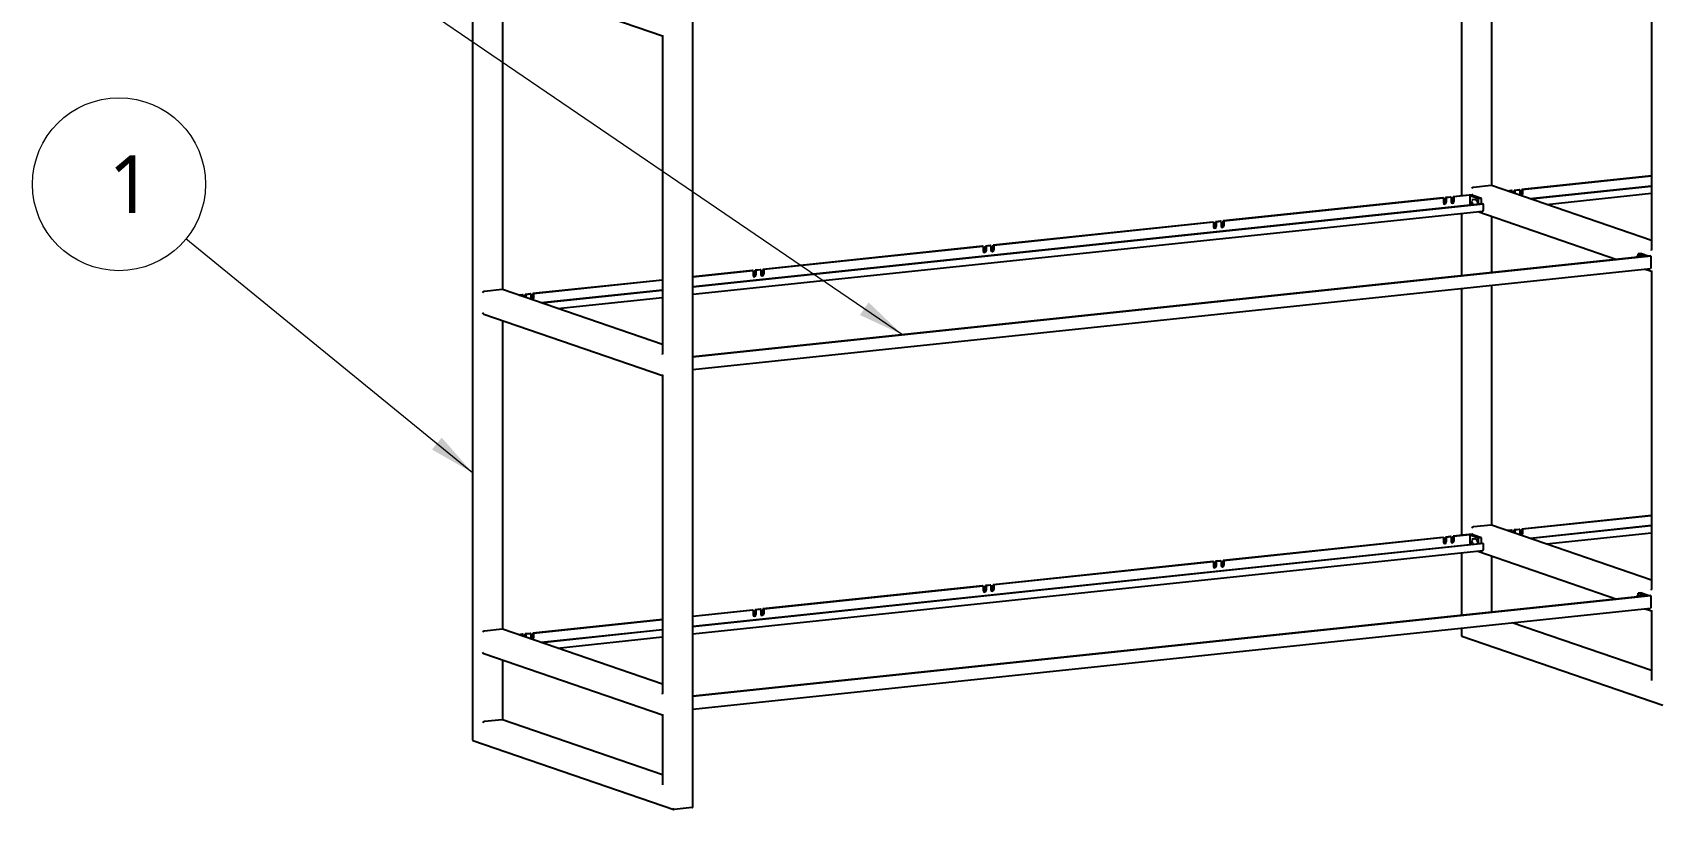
# Model space of a CAD drawing. Header units: inches. Extents: x 6 to 1987, y -21 to 287.
# Drawn here: x 560 to 630.4, y 173.5 to 207.2 of the extents above; entities that cross this region are included whole.
import ezdxf

# ---------------------------------------------------------------- set-up
doc = ezdxf.new("R2010")
doc.units = ezdxf.units.IN
doc.header["$LTSCALE"] = 12.7
doc.header["$MEASUREMENT"] = 0
doc.layers.add('ANNOTATION_LINES', color=7, linetype='Continuous', lineweight=13)
doc.layers.add('Visible', color=7, linetype='Continuous', lineweight=25)
doc.styles.add('Onshape-Standard', font='NotoSans-Regular.ttf')

msp = doc.modelspace()

# ---------------------------------------------------------------- linework, layer by layer
at = {"layer": 'ANNOTATION_LINES', "color": 251}
for p, q in [((597.68015, 194.10669, 10.10064), (566.81721, 215.13612, -10.10064)), ((579.04725, 188.11847, 4.92868), (566.62338, 198.25891, -4.92868))]:
    msp.add_line(p, q, dxfattribs=at)
msp.add_circle((563.71823, 200.63012), 3.75, dxfattribs=at)
for points in [[(596.21506, 195.50833), (597.68015, 194.10669), (595.83966, 194.9574)], [(577.70861, 189.64135), (579.04725, 188.11847), (577.28706, 189.12488)]]:
    msp.add_solid(points, dxfattribs=at)
at = {"layer": 'Visible'}
for p, q in [((579.04725, 258.9364), (579.04725, 176.53263)), ((588.59362, 173.63608), (588.59362, 256.03985)), ((630.15219, 211.59512), (630.15219, 197.79026)), ((621.92185, 210.83417), (621.92185, 200.1268)), ((623.23789, 200.57018), (623.23789, 210.97276)), ((579.54074, 209.72709), (587.27759, 207.06576)), ((580.36328, 196.0551), (580.36328, 209.44415)), ((587.27759, 207.08005), (587.27759, 193.27519)), ((630.15219, 200.99352), (624.53692, 200.40218)), ((630.15219, 200.98047), (624.56597, 200.39219)), ((621.10695, 200.04098), (611.58704, 199.03845)), ((621.136, 200.03099), (611.61609, 199.02846)), ((621.136, 200.03099), (621.10695, 200.04098)), ((621.136, 200.03099), (621.136, 199.83464)), ((621.43945, 200.07599), (621.22945, 200.05388)), ((621.22945, 199.85754), (621.22945, 200.05388)), ((621.2585, 200.04389), (621.22945, 200.05388)), ((621.4685, 200.066), (621.2585, 200.04389)), ((621.2585, 200.04389), (621.2585, 199.84754)), ((621.4685, 200.066), (621.43945, 200.07599)), ((621.4685, 200.066), (621.4685, 199.86966)), ((622.38444, 200.17551), (621.56195, 200.08889)), ((621.56195, 199.89255), (621.56195, 200.08889)), ((621.591, 200.0789), (621.56195, 200.08889)), ((622.41349, 200.16552), (621.591, 200.0789)), ((621.591, 200.0789), (621.591, 199.88256)), ((622.41349, 200.14588), (622.27349, 200.13114)), ((622.27349, 200.13114), (622.27349, 199.72375)), ((622.65112, 200.00124), (622.27349, 200.13114)), ((622.51712, 199.97466), (622.35962, 199.95808)), ((622.41349, 200.16552), (622.38444, 200.17551)), ((622.41349, 200.16552), (622.41349, 200.14588)), ((622.79112, 200.01599), (622.41349, 200.14588)), ((623.20693, 200.57628), (622.43694, 200.49519)), ((622.79112, 200.01599), (622.65112, 200.00124)), ((622.65112, 199.76563), (622.65112, 200.00124)), ((622.79112, 199.78037), (622.79112, 200.01599)), ((630.15219, 198.19178), (623.22437, 200.57483)), ((624.08193, 200.35427), (623.91627, 200.33682)), ((624.11097, 200.34428), (623.94532, 200.32683)), ((624.11097, 200.34428), (624.08193, 200.35427)), ((624.11097, 200.34428), (624.11097, 200.26985)), ((624.41442, 200.38928), (624.20442, 200.36717)), ((624.20442, 200.2377), (624.20442, 200.36717)), ((624.23347, 200.35718), (624.20442, 200.36717)), ((624.44347, 200.37929), (624.23347, 200.35718)), ((624.23347, 200.35718), (624.23347, 200.22771)), ((624.44347, 200.37929), (624.41442, 200.38928)), ((624.44347, 200.37929), (624.44347, 200.18295)), ((624.53692, 200.20584), (624.53692, 200.40218)), ((624.56597, 200.39219), (624.53692, 200.40218)), ((624.56597, 200.39219), (624.56597, 200.19585)), ((630.15219, 200.55344), (624.89577, 199.99989)), ((630.15219, 200.54039), (624.92482, 199.9899)), ((625.59816, 199.75828), (630.15219, 200.23786)), ((622.83953, 199.78335), (588.59362, 196.17696)), ((622.86858, 199.77336), (588.59362, 196.16391)), ((588.59362, 195.86138), (622.84581, 199.46844)), ((621.92185, 199.37114), (621.92185, 196.65955)), ((622.33757, 199.8734), (622.3152, 199.80255)), ((622.3945, 199.8109), (622.3152, 199.80255)), ((622.3152, 199.80255), (622.33399, 199.73012)), ((622.38229, 199.85802), (622.33757, 199.8734)), ((622.40465, 199.77179), (622.38229, 199.85802)), ((622.39347, 199.73638), (622.40465, 199.77179)), ((622.62288, 199.44496), (628.65814, 197.36894)), ((622.79112, 199.78037), (622.65112, 199.76563)), ((622.65583, 199.76401), (622.65112, 199.76563)), ((622.79583, 199.77875), (622.79112, 199.78037)), ((622.83953, 199.78335), (622.86858, 199.77336)), ((622.86858, 199.51812), (622.86858, 199.77336)), ((611.13205, 198.99053), (601.61213, 197.988)), ((611.16109, 198.98054), (601.64118, 197.97801)), ((611.16109, 198.98054), (611.13205, 198.99053)), ((611.16109, 198.98054), (611.16109, 198.7842)), ((611.46454, 199.02555), (611.25454, 199.00343)), ((611.28359, 198.99344), (611.25454, 199.00343)), ((611.25454, 198.80709), (611.25454, 199.00343)), ((611.49359, 199.01556), (611.28359, 198.99344)), ((611.28359, 198.99344), (611.28359, 198.7971)), ((611.49359, 199.01556), (611.46454, 199.02555)), ((611.49359, 199.01556), (611.49359, 198.81921)), ((611.58704, 198.8421), (611.58704, 199.03845)), ((611.61609, 199.02846), (611.58704, 199.03845)), ((611.61609, 199.02846), (611.61609, 198.83211)), ((623.23789, 196.79814), (623.23789, 199.23341)), ((601.15714, 197.94009), (591.63723, 196.93756)), ((601.18619, 197.9301), (591.66627, 196.92756)), ((601.18619, 197.9301), (601.15714, 197.94009)), ((601.18619, 197.9301), (601.18619, 197.73375)), ((601.48963, 197.9751), (601.27964, 197.95299)), ((601.30868, 197.943), (601.27964, 197.95299)), ((601.27964, 197.75664), (601.27964, 197.95299)), ((601.51868, 197.96511), (601.30868, 197.943)), ((601.30868, 197.943), (601.30868, 197.74665)), ((601.51868, 197.96511), (601.48963, 197.9751)), ((601.51868, 197.96511), (601.51868, 197.76877)), ((601.61213, 197.79166), (601.61213, 197.988)), ((601.64118, 197.97801), (601.61213, 197.988)), ((601.64118, 197.97801), (601.64118, 197.78167)), ((630.10159, 197.52095), (588.59362, 193.1498)), ((630.13064, 197.51096), (588.59362, 193.13674)), ((629.68236, 197.50995), (629.52486, 197.49337)), ((629.72397, 197.63121), (629.58397, 197.61647)), ((629.58397, 197.61647), (629.91789, 197.50161)), ((629.58397, 197.49959), (629.58397, 197.61647)), ((629.72397, 197.63121), (630.05789, 197.51635)), ((630.10159, 197.52095), (630.13064, 197.51096)), ((630.13064, 197.51096), (630.13064, 197.0201)), ((587.27759, 196.47845), (581.66232, 195.88711)), ((587.27759, 196.4654), (581.69137, 195.87712)), ((588.59362, 192.5986), (630.10788, 196.97042)), ((591.18223, 196.88964), (588.59362, 196.61704)), ((591.21128, 196.87965), (588.59362, 196.60399)), ((591.21128, 196.87965), (591.18223, 196.88964)), ((591.21128, 196.87965), (591.21128, 196.68331)), ((591.51473, 196.92466), (591.30473, 196.90254)), ((591.33378, 196.89255), (591.30473, 196.90254)), ((591.30473, 196.7062), (591.30473, 196.90254)), ((591.54377, 196.91466), (591.33378, 196.89255)), ((591.33378, 196.89255), (591.33378, 196.69621)), ((591.54377, 196.91466), (591.51473, 196.92466)), ((591.54377, 196.91466), (591.54377, 196.71832)), ((591.63723, 196.74121), (591.63723, 196.93756)), ((591.66627, 196.92756), (591.63723, 196.93756)), ((591.66627, 196.92756), (591.66627, 196.73122)), ((629.88495, 196.94694), (630.15219, 196.85502)), ((630.15219, 196.86931), (630.15219, 183.06445)), ((580.33233, 196.0612), (579.56234, 195.98012)), ((587.27759, 193.67671), (580.34976, 196.05975)), ((581.20732, 195.8392), (581.04167, 195.82175)), ((581.23637, 195.8292), (581.07071, 195.81176)), ((581.23637, 195.8292), (581.20732, 195.8392)), ((581.23637, 195.8292), (581.23637, 195.75478)), ((581.53982, 195.87421), (581.32982, 195.8521)), ((581.32982, 195.72263), (581.32982, 195.8521)), ((581.35887, 195.8421), (581.32982, 195.8521)), ((581.56887, 195.86422), (581.35887, 195.8421)), ((581.35887, 195.8421), (581.35887, 195.71264)), ((581.56887, 195.86422), (581.53982, 195.87421)), ((581.56887, 195.86422), (581.56887, 195.66787)), ((581.66232, 195.69077), (581.66232, 195.88711)), ((581.69137, 195.87712), (581.66232, 195.88711)), ((581.69137, 195.87712), (581.69137, 195.68078)), ((587.27759, 196.03837), (582.02117, 195.48482)), ((587.27759, 196.02532), (582.05021, 195.47483)), ((621.92185, 196.10836), (621.92185, 185.40098)), ((623.23789, 185.84436), (623.23789, 196.24695)), ((582.72356, 195.24321), (587.27759, 195.72279)), ((579.54074, 195.00128), (587.27759, 192.33994)), ((580.36328, 181.32929), (580.36328, 194.71834)), ((587.27759, 192.35424), (587.27759, 178.54937)), ((630.15219, 186.26771), (624.53692, 185.67637)), ((630.15219, 186.25466), (624.56597, 185.66638)), ((621.10695, 185.31517), (611.58704, 184.31264)), ((621.136, 185.30518), (611.61609, 184.30264)), ((621.136, 185.30518), (621.10695, 185.31517)), ((621.136, 185.30518), (621.136, 185.10883)), ((621.43945, 185.35018), (621.22945, 185.32807)), ((621.22945, 185.13172), (621.22945, 185.32807)), ((621.2585, 185.31808), (621.22945, 185.32807)), ((621.4685, 185.34019), (621.2585, 185.31808)), ((621.2585, 185.31808), (621.2585, 185.12173)), ((621.4685, 185.34019), (621.43945, 185.35018)), ((621.4685, 185.34019), (621.4685, 185.14385)), ((622.38444, 185.4497), (621.56195, 185.36308)), ((621.56195, 185.16674), (621.56195, 185.36308)), ((621.591, 185.35309), (621.56195, 185.36308)), ((622.41349, 185.43971), (621.591, 185.35309)), ((621.591, 185.35309), (621.591, 185.15675)), ((622.41349, 185.42007), (622.27349, 185.40533)), ((622.27349, 185.40533), (622.27349, 184.99793)), ((622.65112, 185.27543), (622.27349, 185.40533)), ((622.51712, 185.24885), (622.35962, 185.23227)), ((622.41349, 185.43971), (622.38444, 185.4497)), ((622.41349, 185.43971), (622.41349, 185.42007)), ((622.79112, 185.29017), (622.41349, 185.42007)), ((623.20693, 185.85046), (622.43694, 185.76938)), ((622.79112, 185.29017), (622.65112, 185.27543)), ((622.65112, 185.03982), (622.65112, 185.27543)), ((622.79112, 185.05456), (622.79112, 185.29017)), ((630.15219, 183.46597), (623.22437, 185.84901)), ((624.08193, 185.62846), (623.91627, 185.61101)), ((624.11097, 185.61847), (623.94532, 185.60102)), ((624.11097, 185.61847), (624.08193, 185.62846)), ((624.11097, 185.61847), (624.11097, 185.54404)), ((624.41442, 185.66347), (624.20442, 185.64136)), ((624.20442, 185.51189), (624.20442, 185.64136)), ((624.23347, 185.63137), (624.20442, 185.64136)), ((624.44347, 185.65348), (624.23347, 185.63137)), ((624.23347, 185.63137), (624.23347, 185.5019)), ((624.44347, 185.65348), (624.41442, 185.66347)), ((624.44347, 185.65348), (624.44347, 185.45714)), ((624.53692, 185.48003), (624.53692, 185.67637)), ((624.56597, 185.66638), (624.53692, 185.67637)), ((624.56597, 185.66638), (624.56597, 185.47004)), ((630.15219, 185.82763), (624.89577, 185.27408)), ((630.15219, 185.81458), (624.92482, 185.26409)), ((625.59816, 185.03247), (630.15219, 185.51205)), ((622.83953, 185.05754), (588.59362, 181.45115)), ((622.86858, 185.04755), (588.59362, 181.4381)), ((588.59362, 181.13557), (622.84581, 184.74263)), ((621.92185, 184.64532), (621.92185, 181.93374)), ((622.33757, 185.14759), (622.3152, 185.07674)), ((622.3945, 185.08509), (622.3152, 185.07674)), ((622.3152, 185.07674), (622.33399, 185.0043)), ((622.38229, 185.1322), (622.33757, 185.14759)), ((622.40465, 185.04597), (622.38229, 185.1322)), ((622.39347, 185.01057), (622.40465, 185.04597)), ((622.62288, 184.71915), (628.65814, 182.64313)), ((622.79112, 185.05456), (622.65112, 185.03982)), ((622.65583, 185.0382), (622.65112, 185.03982)), ((622.79583, 185.05294), (622.79112, 185.05456)), ((622.83953, 185.05754), (622.86858, 185.04755)), ((622.86858, 184.7923), (622.86858, 185.04755)), ((623.23789, 182.07233), (623.23789, 184.5076)), ((611.13205, 184.26472), (601.61213, 183.26219)), ((611.16109, 184.25473), (601.64118, 183.2522)), ((611.16109, 184.25473), (611.13205, 184.26472)), ((611.16109, 184.25473), (611.16109, 184.05839)), ((611.46454, 184.29974), (611.25454, 184.27762)), ((611.28359, 184.26763), (611.25454, 184.27762)), ((611.25454, 184.08128), (611.25454, 184.27762)), ((611.49359, 184.28974), (611.28359, 184.26763)), ((611.28359, 184.26763), (611.28359, 184.07129)), ((611.49359, 184.28974), (611.46454, 184.29974)), ((611.49359, 184.28974), (611.49359, 184.0934)), ((611.58704, 184.11629), (611.58704, 184.31264)), ((611.61609, 184.30264), (611.58704, 184.31264)), ((611.61609, 184.30264), (611.61609, 184.1063)), ((601.15714, 183.21428), (591.63723, 182.21175)), ((601.18619, 183.20428), (591.66627, 182.20175)), ((601.18619, 183.20428), (601.15714, 183.21428)), ((601.18619, 183.20428), (601.18619, 183.00794)), ((601.48963, 183.24929), (601.27964, 183.22718)), ((601.30868, 183.21718), (601.27964, 183.22718)), ((601.27964, 183.03083), (601.27964, 183.22718)), ((601.51868, 183.2393), (601.30868, 183.21718)), ((601.30868, 183.21718), (601.30868, 183.02084)), ((601.51868, 183.2393), (601.48963, 183.24929)), ((601.51868, 183.2393), (601.51868, 183.04295)), ((601.61213, 183.06585), (601.61213, 183.26219)), ((601.64118, 183.2522), (601.61213, 183.26219)), ((601.64118, 183.2522), (601.64118, 183.05585)), ((630.10159, 182.79514), (588.59362, 178.42398)), ((630.13064, 182.78515), (588.59362, 178.41093)), ((629.68236, 182.78414), (629.52486, 182.76756)), ((629.72397, 182.9054), (629.58397, 182.89066)), ((629.58397, 182.89066), (629.91789, 182.77579)), ((629.58397, 182.77378), (629.58397, 182.89066)), ((629.72397, 182.9054), (630.05789, 182.79054)), ((630.10159, 182.79514), (630.13064, 182.78515)), ((630.13064, 182.78515), (630.13064, 182.29429)), ((587.27759, 181.75264), (581.66232, 181.1613)), ((587.27759, 181.73959), (581.69137, 181.15131)), ((588.59362, 177.87279), (630.10788, 182.24461)), ((591.18223, 182.16383), (588.59362, 181.89123)), ((591.21128, 182.15384), (588.59362, 181.87818)), ((591.21128, 182.15384), (591.18223, 182.16383)), ((591.21128, 182.15384), (591.21128, 181.95749)), ((591.51473, 182.19884), (591.30473, 182.17673)), ((591.33378, 182.16674), (591.30473, 182.17673)), ((591.30473, 181.98039), (591.30473, 182.17673)), ((591.54377, 182.18885), (591.33378, 182.16674)), ((591.33378, 182.16674), (591.33378, 181.97039)), ((591.54377, 182.18885), (591.51473, 182.19884)), ((591.54377, 182.18885), (591.54377, 181.99251)), ((591.63723, 182.0154), (591.63723, 182.21175)), ((591.66627, 182.20175), (591.63723, 182.21175)), ((591.66627, 182.20175), (591.66627, 182.00541)), ((629.88495, 182.22113), (630.15219, 182.12921)), ((630.15219, 182.1435), (630.15219, 179.13757)), ((580.33233, 181.33539), (579.56234, 181.2543)), ((587.27759, 178.9509), (580.34976, 181.33394)), ((581.20732, 181.11338), (581.04167, 181.09594)), ((581.23637, 181.10339), (581.07071, 181.08595)), ((581.23637, 181.10339), (581.20732, 181.11338)), ((581.23637, 181.10339), (581.23637, 181.02896)), ((581.53982, 181.1484), (581.32982, 181.12628)), ((581.32982, 180.99682), (581.32982, 181.12628)), ((581.35887, 181.11629), (581.32982, 181.12628)), ((581.56887, 181.13841), (581.35887, 181.11629)), ((581.35887, 181.11629), (581.35887, 180.98683)), ((581.56887, 181.13841), (581.53982, 181.1484)), ((581.56887, 181.13841), (581.56887, 180.94206)), ((581.66232, 180.96496), (581.66232, 181.1613)), ((581.69137, 181.15131), (581.66232, 181.1613)), ((581.69137, 181.15131), (581.69137, 180.95496)), ((587.27759, 181.31256), (582.02117, 180.75901)), ((587.27759, 181.29951), (582.05021, 180.74902)), ((582.72356, 180.5174), (587.27759, 180.99698)), ((621.92185, 181.38255), (621.92185, 181.0477)), ((621.93537, 181.02876), (630.64568, 178.03257)), ((630.15219, 179.53909), (624.12004, 181.61404)), ((579.54074, 180.27547), (587.27759, 177.61413)), ((580.36328, 177.40241), (580.36328, 179.99253)), ((587.27759, 177.62843), (587.27759, 174.62249)), ((580.33233, 177.40851), (579.56234, 177.32742)), ((587.27759, 175.02401), (580.34976, 177.40706)), ((579.06076, 176.51368), (587.77108, 173.5175)), ((588.56267, 173.5957), (587.79268, 173.51461))]:
    msp.add_line(p, q, dxfattribs=at)
at = {"layer": 'Visible', "extrusion": (0, 0, -1)}
for centre, major_axis, ratio, start_param, end_param in [((587.33759, 207.10857), (-0.05652, -0.04033), 0.49933216, 6.62544974, 7.13082697), ((622.37743, 199.78901), (-0.0178, 0.16907), 0.4752879, 0, 0.66122062), ((622.53492, 199.8056), (-0.0178, 0.16907), 0.4752879, 0, 1.89418665), ((624.47567, 200.19939), (-0.02277, -0.06619), 0.85899774, 4.33149875, 5.54970768), ((621.1682, 199.85109), (-0.02277, -0.06619), 0.85899774, 4.33149875, 6.02488572), ((621.5007, 199.8861), (-0.02277, -0.06619), 0.85899774, 4.33149875, 6.02488572), ((611.19329, 198.80064), (-0.02277, -0.06619), 0.85899774, 4.33149875, 6.02488572), ((611.52579, 198.83565), (-0.02277, -0.06619), 0.85899774, 4.33149875, 6.02488572), ((601.21839, 197.75019), (-0.02277, -0.06619), 0.85899774, 4.33149875, 6.02488572), ((601.55088, 197.78521), (-0.02277, -0.06619), 0.85899774, 4.33149875, 6.02488572), ((629.54266, 197.3243), (-0.0178, 0.16907), 0.4752879, 5.6498488, 6.91652181), ((629.70016, 197.34089), (-0.0178, 0.16907), 0.4752879, 0, 0.6333365), ((630.21219, 197.76174), (-0.04498, 0.06304), 0.62980467, 5.05465341, 5.56003064), ((591.24348, 196.69975), (-0.02277, -0.06619), 0.85899774, 4.33149875, 6.02488572), ((591.57598, 196.73476), (-0.02277, -0.06619), 0.85899774, 4.33149875, 6.02488572), ((630.10159, 197.03009), (-0.00628, 0.05967), 0.4752879, 1.78884221, 3.14159265), ((630.21219, 196.89783), (-0.05652, -0.04033), 0.49933216, 6.62544974, 7.13082697), ((581.60107, 195.68432), (-0.02277, -0.06619), 0.85899774, 4.33149875, 5.54970768), ((587.33759, 193.24667), (-0.04498, 0.06304), 0.62980467, 5.05465341, 5.56003064), ((587.33759, 192.38275), (-0.05652, -0.04033), 0.49933216, 6.62544974, 7.13082697), ((621.5007, 185.16029), (-0.02277, -0.06619), 0.85899774, 4.33149875, 6.02488572), ((622.37743, 185.0632), (-0.0178, 0.16907), 0.4752879, 0, 0.66122062), ((622.53492, 185.07979), (-0.0178, 0.16907), 0.4752879, 0, 1.89418665), ((624.47567, 185.47358), (-0.02277, -0.06619), 0.85899774, 4.33149875, 5.54970768), ((621.1682, 185.12527), (-0.02277, -0.06619), 0.85899774, 4.33149875, 6.02488572), ((611.19329, 184.07483), (-0.02277, -0.06619), 0.85899774, 4.33149875, 6.02488572), ((611.52579, 184.10984), (-0.02277, -0.06619), 0.85899774, 4.33149875, 6.02488572), ((601.55088, 183.0594), (-0.02277, -0.06619), 0.85899774, 4.33149875, 6.02488572), ((630.21219, 183.03593), (-0.04498, 0.06304), 0.62980467, 5.05465341, 5.56003064), ((601.21839, 183.02438), (-0.02277, -0.06619), 0.85899774, 4.33149875, 6.02488572), ((629.54266, 182.59849), (-0.0178, 0.16907), 0.4752879, 5.6498488, 6.91652181), ((629.70016, 182.61508), (-0.0178, 0.16907), 0.4752879, 0, 0.6333365), ((591.24348, 181.97394), (-0.02277, -0.06619), 0.85899774, 4.33149875, 6.02488572), ((591.57598, 182.00895), (-0.02277, -0.06619), 0.85899774, 4.33149875, 6.02488572), ((630.10159, 182.30428), (-0.00628, 0.05967), 0.4752879, 1.78884221, 3.14159265), ((630.21219, 182.17202), (-0.05652, -0.04033), 0.49933216, 6.62544974, 7.13082697), ((581.60107, 180.95851), (-0.02277, -0.06619), 0.85899774, 4.33149875, 5.54970768), ((587.33759, 178.52086), (-0.04498, 0.06304), 0.62980467, 5.05465341, 5.56003064), ((587.33759, 177.65694), (-0.05652, -0.04033), 0.49933216, 6.62544974, 7.13082697)]:
    msp.add_ellipse(centre, major_axis=major_axis, ratio=ratio, start_param=start_param, end_param=end_param, dxfattribs=at)
at = {"layer": 'Visible'}
for centre, major_axis, ratio, start_param, end_param in [((622.40789, 200.44628), (-0.05652, -0.04033), 0.49933216, 10.14793262, 11.71872895), ((623.17789, 200.52737), (-0.05652, -0.04033), 0.49933216, 9.76704239, 10.14793262), ((624.50472, 200.1894), (0.02277, 0.06619), 0.85899774, 1.95168656, 2.40811503), ((624.50472, 200.1894), (0.02277, 0.06619), 0.85899774, 3.87507028, 5.09327921), ((621.19725, 199.84109), (0.02277, 0.06619), 0.85899774, 1.95168656, 5.09327921), ((621.52975, 199.87611), (0.02277, 0.06619), 0.85899774, 1.95168656, 5.09327921), ((622.83953, 199.52811), (0.00628, -0.05967), 0.4752879, 0, 1.35275044), ((611.22234, 198.79065), (0.02277, 0.06619), 0.85899774, 1.95168656, 5.09327921), ((611.55484, 198.82566), (0.02277, 0.06619), 0.85899774, 1.95168656, 5.09327921), ((601.24744, 197.7402), (0.02277, 0.06619), 0.85899774, 1.95168656, 5.09327921), ((601.57993, 197.77522), (0.02277, 0.06619), 0.85899774, 1.95168656, 5.09327921), ((591.27253, 196.68976), (0.02277, 0.06619), 0.85899774, 1.95168656, 5.09327921), ((591.60502, 196.72477), (0.02277, 0.06619), 0.85899774, 1.95168656, 5.09327921), ((579.53329, 195.9312), (-0.05652, -0.04033), 0.49933216, 10.14793262, 11.71872895), ((580.30328, 196.01229), (-0.05652, -0.04033), 0.49933216, 9.76704239, 10.14793262), ((579.53329, 195.06729), (-0.04498, 0.06304), 0.62980467, 7.5117172, 8.7016233), ((581.63012, 195.67432), (0.02277, 0.06619), 0.85899774, 1.95168656, 2.40811503), ((581.63012, 195.67432), (0.02277, 0.06619), 0.85899774, 3.87507028, 5.09327921), ((622.40789, 185.72047), (-0.05652, -0.04033), 0.49933216, 10.14793262, 11.71872895), ((623.17789, 185.80155), (-0.05652, -0.04033), 0.49933216, 9.76704239, 10.14793262), ((624.50472, 185.46359), (0.02277, 0.06619), 0.85899774, 1.95168656, 2.40811503), ((624.50472, 185.46359), (0.02277, 0.06619), 0.85899774, 3.87507028, 5.09327921), ((621.19725, 185.11528), (0.02277, 0.06619), 0.85899774, 1.95168656, 5.09327921), ((621.52975, 185.1503), (0.02277, 0.06619), 0.85899774, 1.95168656, 5.09327921), ((622.83953, 184.8023), (0.00628, -0.05967), 0.4752879, 0, 1.35275044), ((611.22234, 184.06484), (0.02277, 0.06619), 0.85899774, 1.95168656, 5.09327921), ((611.55484, 184.09985), (0.02277, 0.06619), 0.85899774, 1.95168656, 5.09327921), ((601.57993, 183.0494), (0.02277, 0.06619), 0.85899774, 1.95168656, 5.09327921), ((601.24744, 183.01439), (0.02277, 0.06619), 0.85899774, 1.95168656, 5.09327921), ((591.27253, 181.96394), (0.02277, 0.06619), 0.85899774, 1.95168656, 5.09327921), ((591.60502, 181.99896), (0.02277, 0.06619), 0.85899774, 1.95168656, 5.09327921), ((579.53329, 181.20539), (-0.05652, -0.04033), 0.49933216, 10.14793262, 11.71872895), ((580.30328, 181.28648), (-0.05652, -0.04033), 0.49933216, 9.76704239, 10.14793262), ((581.63012, 180.94851), (0.02277, 0.06619), 0.85899774, 1.95168656, 2.40811503), ((581.63012, 180.94851), (0.02277, 0.06619), 0.85899774, 3.87507028, 5.09327921), ((621.98185, 181.07622), (0.05652, 0.04033), 0.49933216, 8.5771363, 9.76704239), ((579.53329, 180.34148), (-0.04498, 0.06304), 0.62980467, 7.5117172, 8.7016233), ((630.21219, 179.10905), (-0.04498, 0.06304), 0.62980467, 7.00633997, 7.5117172), ((579.53329, 177.27851), (0.05652, 0.04033), 0.49933216, 7.00633997, 8.5771363), ((580.30328, 177.3596), (0.05652, 0.04033), 0.49933216, 6.62544974, 7.00633997), ((579.10725, 176.56115), (0.05652, 0.04033), 0.49933216, 8.5771363, 9.76704239), ((587.33759, 174.59397), (-0.04498, 0.06304), 0.62980467, 7.00633997, 7.5117172), ((587.76363, 173.58351), (-0.04498, 0.06304), 0.62980467, 7.5117172, 9.08251353), ((588.53362, 173.6646), (-0.04498, 0.06304), 0.62980467, 9.08251353, 10.14793262)]:
    msp.add_ellipse(centre, major_axis=major_axis, ratio=ratio, start_param=start_param, end_param=end_param, dxfattribs=at)

# ---------------------------------------------------------------- texts
at = {"layer": 'ANNOTATION_LINES', "color": 251, "insert": (563.26949, 200.63012), "char_height": 2.5, "attachment_point": 4, "style": 'Onshape-Standard'}
msp.add_mtext('{\\fOpen Sans;1}', dxfattribs=at)

doc.saveas('drawing.dxf')
